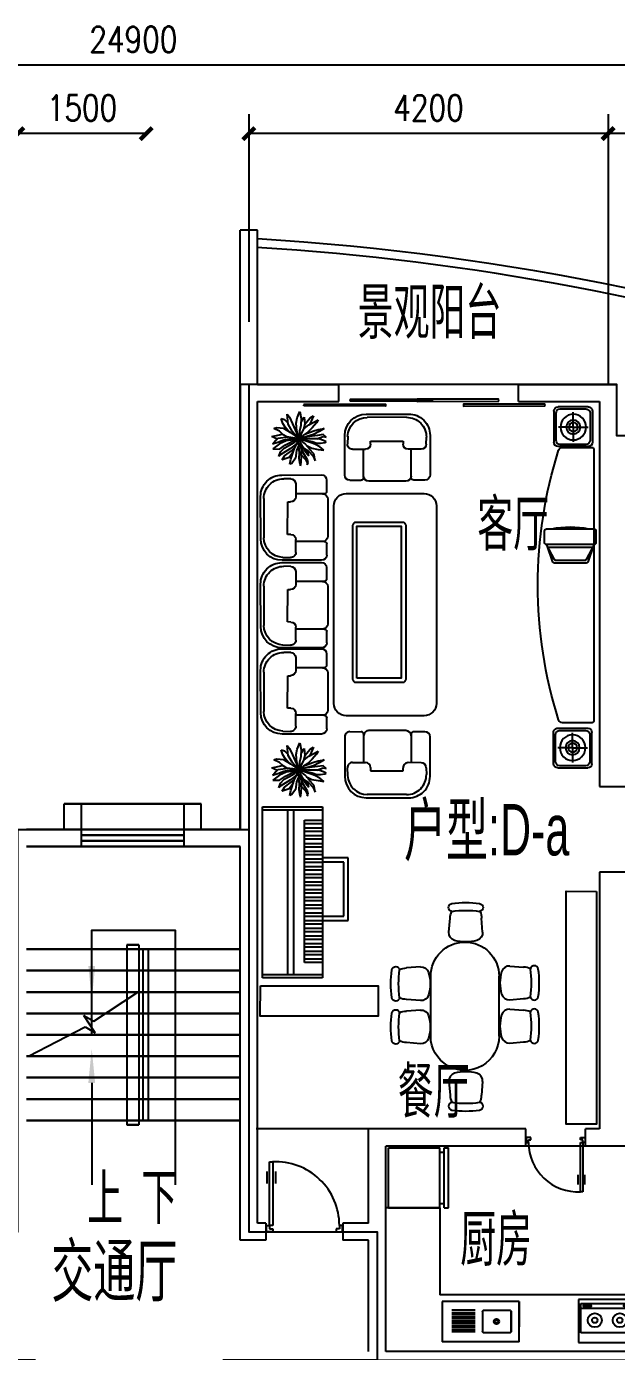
# Model space of a CAD drawing. Header units: millimetres. Extents: x 630 to 33459, y 325 to 36927.
# Drawn here: x 15945 to 22842, y 20895 to 36377 of the extents above; entities that cross this region are included whole.
import ezdxf
from ezdxf.enums import TextEntityAlignment as Align

# ---------------------------------------------------------------- set-up
doc = ezdxf.new("R2010")
doc.units = ezdxf.units.MM
doc.linetypes.add('HIDDEN', pattern=[7.5, 5, -2.5])
for name, color, linetype in [('3', 7, 'Continuous'), ('AXIS', 3, 'Continuous'), ('JJ', 8, 'Continuous'), ('PUB_WINDW', 7, 'Continuous'), ('T', 7, 'Continuous'), ('WALL', 255, 'Continuous'), ('WINDOW', 2, 'Continuous')]:
    doc.layers.add(name, color=color, linetype=linetype)
doc.styles.add('ATT', font='TXT')
doc.styles.add('DIM_FONT', font='SIMPLEX', dxfattribs={"width": 0.8})
doc.styles.add('HZ', font='txt', dxfattribs={"width": 0.7, "height": 5, "bigfont": 'hztxt'})
doc.styles.add('SIMPLEX', font='SIMPLEX.SHX')
doc.styles.get("Standard").update_dxf_attribs({"font": 'arial.ttf'})
doc.styles.add('STYLE1', font='swissko.ttf', dxfattribs={"width": 0.8})
doc.dimstyles.new('AXIS', dxfattribs={"dimtxt": 300, "dimasz": 1, "dimexe": 250, "dimexo": 300, "dimgap": 0.09, "dimtad": 1, "dimdec": 0, "dimzin": 0, "dimdsep": 46, "dimtxsty": 'DIM_FONT', "dimblk": '_DIMX', "dimcen": 0.09, "dimse1": 1, "dimse2": 1, "dimclrt": 7, "dimadec": 0, "dimazin": 0, "dimtfac": 1, "dimtdec": 0, "dimtix": 1, "dimtmove": 2, "dimatfit": 3, "dimldrblk": '_DIMX', "dimfxl": 1, "dimtolj": 1, "dimtzin": 0, "dimarcsym": 0})

# ---------------------------------------------------------------- blocks, each defined once
blk = doc.blocks.new('_DIMX')
at = {"const_width": 50}
blk.add_lwpolyline([(-70, -70), (70, 70)], dxfattribs=at)
blk = doc.blocks.new('*D40')
at = {"color": 0, "linetype": 'ByBlock', "transparency": 16777216}
blk.add_line((630734, 435189), (605836, 435189), dxfattribs=at)
at = {"layer": 'DEFPOINTS', "color": 0, "linetype": 'ByBlock', "transparency": 16777216}
for p in [(605835, 435189), (605835, 432189), (630735, 432189)]:
    blk.add_point(p, dxfattribs=at)
at = {"color": 0, "linetype": 'ByBlock', "transparency": 16777216, "rotation": 180}
blk.add_blockref('_DIMX', (605835, 435189), dxfattribs=at)
at = {"color": 0, "linetype": 'ByBlock', "transparency": 16777216}
blk.add_blockref('_DIMX', (630735, 435189), dxfattribs=at)
at = {"color": 7, "linetype": 'ByBlock', "transparency": 16777216, "insert": (618285, 435489), "char_height": 300, "attachment_point": 5, "style": 'DIM_FONT'}
blk.add_mtext('\\A1;24900', dxfattribs=at)
blk = doc.blocks.new('_ARROW')
blk.add_solid([(0, 0), (-1, 0.1), (-1, -0.1)])
blk = doc.blocks.new('_WBLK')
for p, q in [((-0.5, 0.5), (0.5, 0.5)), ((0.5, 0.167), (-0.5, 0.167)), ((0.5, -0.167), (-0.5, -0.167)), ((-0.5, -0.5), (0.5, -0.5))]:
    blk.add_line(p, q)
at = {"style": 'SIMPLEX', "flags": 9}
blk.add_attdef('A', text='', height=1, dxfattribs=at).set_placement((0, 1.5), align=Align.MIDDLE)
blk = doc.blocks.new('*D63')
at = {"color": 0, "linetype": 'ByBlock', "transparency": 16777216}
blk.add_line((618134, 434389), (616636, 434389), dxfattribs=at)
at = {"layer": 'DEFPOINTS', "color": 0, "linetype": 'ByBlock', "transparency": 16777216}
for p in [(616635, 434389), (616635, 432189), (618135, 432189)]:
    blk.add_point(p, dxfattribs=at)
at = {"color": 0, "linetype": 'ByBlock', "transparency": 16777216, "rotation": 180}
blk.add_blockref('_DIMX', (616635, 434389), dxfattribs=at)
at = {"color": 0, "linetype": 'ByBlock', "transparency": 16777216}
blk.add_blockref('_DIMX', (618135, 434389), dxfattribs=at)
at = {"color": 7, "linetype": 'ByBlock', "transparency": 16777216, "insert": (617385, 434689), "char_height": 300, "attachment_point": 5, "style": 'DIM_FONT'}
blk.add_mtext('\\A1;1500', dxfattribs=at)
blk = doc.blocks.new('SSS')
at = {"layer": 'JJ', "linetype": 'Continuous'}
for p, q in [((-314, 466), (-314, 334)), ((208, 526), (-254, 526)), ((106, 482), (186, 483)), ((47, 422), (47, 271)), ((-327, 244), (-327, -191)), ((-284, 304), (48, 304)), ((141, 211), (107, 211)), ((143, -168), (141, 211)), ((420, 253), (420, -207)), ((458, -221), (458, 276)), ((-314, -411), (-314, -281)), ((-284, -251), (46, -251)), ((47, -380), (47, -229)), ((106, -169), (143, -168)), ((199, -436), (110, -440)), ((-254, -471), (208, -471))]:
    blk.add_line(p, q, dxfattribs=at)
for centre, radius, start, end in [((-254, 466), 60, 90, 180), ((107, 422), 60, 90.9883, 180), ((190, 253), 230, 360, 90.9883), ((208, 276), 250, 360, 90), ((-284, 334), 30, 180, 270), ((-267, 244), 60, 90, 180), ((107, 271), 60, 180, 270), ((-267, -191), 60, 180, 270), ((-284, -281), 30, 90, 180), ((107, -229), 60, 91.246, 180), ((190, -207), 230, 272.1622, 360), ((208, -221), 250, 270, 360), ((-254, -411), 60, 180, 270), ((107, -380), 60, 180.5023, 272.1622)]:
    blk.add_arc(centre, radius, start, end, dxfattribs=at)
blk = doc.blocks.new('ZT1')
at = {"linetype": 'Continuous'}
for p, q in [((700, 500), (0, 500)), ((0, 500), (0, 0)), ((700, 0), (700, 500)), ((0, 0), (700, 0))]:
    blk.add_line(p, q, dxfattribs=at)
for p, q in [((51, 387), (673, 387)), ((51, 44), (51, 387)), ((673, 387), (673, 44)), ((673, 100), (51, 100)), ((673, 44), (51, 44)), ((76, 77), (76, 66)), ((93, 52), (93, 68)), ((93, 68), (157, 68)), ((157, 52), (93, 52)), ((157, 68), (157, 52)), ((168, 78), (168, 66)), ((549, 77), (549, 66)), ((566, 68), (630, 68)), ((566, 52), (566, 68)), ((630, 52), (566, 52)), ((630, 68), (630, 52)), ((641, 78), (641, 66))]:
    blk.add_line(p, q)
for points in [[(76, 77, -0.259034), (78, 80, -0.076276), (90, 85, -0.036515), (103, 88, -0.026615), (122, 89, -0.026615), (141, 88, -0.036515), (154, 85, -0.076276), (166, 80, -0.259034), (168, 77, -0.078462), (168, 76, -0.056762)], [(76, 66, -0.259034), (78, 70, -0.076276), (90, 75, -0.036515), (103, 77, -0.026615), (122, 78, -0.026615), (141, 77, -0.036515), (154, 75, -0.076276), (166, 70, -0.259034), (168, 66, -0.259034), (166, 63, -0.056762), (157, 59, -0.036515)], [(93, 57, -0.008736), (90, 58, -0.076276), (78, 63, -0.259034), (76, 66, -0.259034)], [(549, 77, -0.259034), (551, 80, -0.076276), (563, 85, -0.036515), (576, 88, -0.026615), (595, 89, -0.026615), (614, 88, -0.036515), (627, 85, -0.076276), (639, 80, -0.259034), (641, 77, -0.078462), (641, 76, -0.056762)], [(549, 66, -0.259034), (551, 70, -0.076276), (563, 75, -0.036515), (576, 77, -0.026615), (595, 78, -0.026615), (614, 77, -0.036515), (627, 75, -0.076276), (639, 70, -0.259034), (641, 66, -0.259034), (639, 63, -0.056762), (630, 59, -0.036515)], [(566, 57, -0.008736), (563, 58, -0.076276), (551, 63, -0.259034), (549, 66, -0.259034)]]:
    blk.add_lwpolyline(points, format="xyb")
for centre, radius in [((216, 241), 82.5), ((508, 241), 82.5), ((216, 241), 31.6), ((508, 241), 31.6)]:
    blk.add_circle(centre, radius, dxfattribs=at)
at = {"width": 0.8, "flags": 9}
for tag in ['XSIZE', 'YSIZE']:
    blk.add_attdef(tag, (348, 500), '', height=0.5, dxfattribs=at)
blk = doc.blocks.new('ZT')
at = {"layer": 'JJ', "linetype": 'Continuous', "rotation": 89.99999999882102}
blk.add_blockref('ZT1', (211, -330), dxfattribs=at)
blk = doc.blocks.new('12PSTG01')
at = {"color": 0, "linetype": 'ByBlock'}
for p, q in [((-4.996459, 8.562867), (-11.998837, 7.942727)), ((-4.996459, -8.562867), (-11.998837, -8.055343))]:
    blk.add_line(p, q, dxfattribs=at)
for centre, radius, start, end in [((28, 0), 48, 171.544527, 188.455473), ((-17.5, 6.763875), 2, 8.455473, 171.544527), ((31.956522, 0), 48, 171.544527, 188.455473), ((-11.998837, -0.056308), 7.999035, 90, 116.212212), ((-4.647836, 4.578088), 4, 16.10866, 95), ((-20.5, 0), 20.5, 343.89134, 16.10866), ((-4.647836, -4.578088), 4, 265, 343.89134), ((-17.5, -6.763875), 2, 188.455473, 351.544527), ((-11.998837, -0.056308), 7.999035, 243.61801, 270)]:
    blk.add_arc(centre, radius, start, end, dxfattribs=at)
at = {"color": 0, "linetype": 'ByBlock', "style": 'ATT'}
for tag, p, flags in [('ITEM', (-19.5, -17.5), 3), ('ROOM_NUMBER', (-19.5, -25.5), 1)]:
    blk.add_attdef(tag, p, '', height=6, dxfattribs=dict(at, flags=flags))
blk = doc.blocks.new('-CHAI2')
at = {"xscale": 23, "yscale": 23, "zscale": 23}
blk.add_blockref('12PSTG01', (458, 200), dxfattribs=at)
blk = doc.blocks.new('A$C16CA1FA6')
for p, q in [((1561, 1270), (861, 1270)), ((1561, 470), (861, 470))]:
    blk.add_line(p, q)
for centre, start, end in [((861, 870), 90, 270), ((1561, 870), 270, 90)]:
    blk.add_arc(centre, 400, start, end)
at = {"rotation": 270}
for p in [(749, 1734), (1253, 1734)]:
    blk.add_blockref('-CHAI2', p, dxfattribs=at)
blk.add_blockref('-CHAI2', (2, 660))
at = {"xscale": -1}
blk.add_blockref('-CHAI2', (2434, 660), dxfattribs=at)
at = {"xscale": -1, "rotation": 270}
for p in [(739, 2), (1244, 2)]:
    blk.add_blockref('-CHAI2', p, dxfattribs=at)
blk = doc.blocks.new('SC')
at = {"layer": 'JJ', "linetype": 'Continuous'}
for p, q in [((120, 428), (-351, 428)), ((-351, 428), (-351, -472)), ((120, 428), (120, -472)), ((-351, -472), (120, -472))]:
    blk.add_line(p, q, dxfattribs=at)
at = {"layer": 'JJ', "linetype": 'HIDDEN'}
blk.add_line((-351, 428), (-51, 428), dxfattribs=at)
at = {"layer": 'JJ'}
for p, q in [((-243, 325), (-243, 12)), ((0, 336), (-231, 336)), ((12, 12), (12, 325)), ((-231, 0), (0, 0)), ((-247, -86), (-247, -358)), ((-219, -86), (-219, -358)), ((-197, -86), (-197, -358)), ((-169, -86), (-169, -358)), ((-147, -86), (-147, -358)), ((-119, -86), (-119, -358)), ((-97, -86), (-97, -358)), ((-69, -86), (-69, -358)), ((-47, -86), (-47, -358)), ((-19, -86), (-19, -358)), ((3, -86), (3, -358))]:
    blk.add_line(p, q, dxfattribs=at)
for points, const_width in [([(-256, 330), (-237, 348)], 1.91), ([(-256, 330), (-256, 6)], 1.8), ([(6, 348), (-237, 348)], 2), ([(6, 348), (24, 330)], 1.91), ([(24, 6), (24, 330)], 1.8), ([(-237, -12), (-256, 6)], 1.91), ([(24, 6), (6, -12)], 1.91), ([(-237, -12), (6, -12)], 2)]:
    blk.add_lwpolyline(points, dxfattribs=dict(at, const_width=const_width))
for points in [[(-243, 325), (-243, 329), (-241, 332), (-237, 335), (-233, 336), (-231, 336)], [(0, 336), (4, 336), (8, 334), (11, 330), (12, 327), (12, 325)], [(-116, 194), (-105, 192), (-96, 187), (-89, 179), (-86, 170), (-86, 159), (-89, 150), (-96, 142), (-105, 137), (-116, 135), (-126, 137), (-135, 142), (-142, 150), (-146, 159), (-146, 170), (-142, 179), (-135, 187), (-126, 192), (-116, 194)], [(-116, 184), (-109, 183), (-103, 179), (-99, 174), (-96, 168), (-96, 161), (-99, 155), (-103, 150), (-109, 146), (-116, 145), (-122, 146), (-128, 150), (-133, 155), (-135, 161), (-135, 168), (-133, 174), (-128, 179), (-122, 183), (-116, 184)], [(-231, 0), (-235, 1), (-239, 3), (-242, 6), (-243, 10), (-243, 12)], [(12, 12), (11, 8), (9, 4), (6, 2), (2, 0), (0, 0)]]:
    blk.add_lwpolyline(points, dxfattribs=at)
blk = doc.blocks.new('A$C373F3183')
at = {"layer": 'JJ', "linetype": 'Continuous'}
for p, q in [((0, 650), (0, 700)), ((700, 700), (0, 700)), ((700, 650), (0, 650)), ((50, 600), (50, 650)), ((650, 600), (650, 650)), ((700, 650), (700, 700)), ((0, 0), (0, 600)), ((700, 600), (0, 600)), ((700, 0), (700, 600)), ((700, 0), (0, 0))]:
    blk.add_line(p, q, dxfattribs=at)
blk = doc.blocks.new('A$C42AB56E5')
for p, q in [((0, 1001), (2000, 1001)), ((0, 301), (0, 1001)), ((0, 301), (0, 1001)), ((0, 1001), (40, 1001)), ((40, 1001), (40, 301)), ((1960, 301), (1960, 1001)), ((1960, 1001), (2000, 1001)), ((2000, 1001), (2000, 301)), ((2000, 1001), (2000, 301)), ((40, 703), (1960, 703)), ((40, 633), (1960, 633)), ((179, 509), (1842, 509)), ((179, 509), (222, 509)), ((179, 301), (179, 509)), ((222, 509), (222, 301)), ((269, 509), (312, 509)), ((269, 301), (269, 509)), ((312, 509), (312, 301)), ((359, 509), (402, 509)), ((359, 301), (359, 509)), ((402, 509), (402, 301)), ((449, 509), (492, 509)), ((449, 301), (449, 509)), ((492, 509), (492, 301)), ((539, 509), (582, 509)), ((539, 301), (539, 509)), ((582, 509), (582, 301)), ((629, 509), (672, 509)), ((629, 301), (629, 509)), ((672, 509), (672, 301)), ((719, 509), (762, 509)), ((719, 301), (719, 509)), ((762, 509), (762, 301)), ((809, 509), (852, 509)), ((809, 301), (809, 509)), ((852, 509), (852, 301)), ((899, 509), (942, 509)), ((899, 301), (899, 509)), ((942, 509), (942, 301)), ((989, 509), (1032, 509)), ((989, 301), (989, 509)), ((1032, 509), (1032, 301)), ((1079, 509), (1122, 509)), ((1079, 301), (1079, 509)), ((1122, 509), (1122, 301)), ((1169, 509), (1212, 509)), ((1169, 301), (1169, 509)), ((1212, 509), (1212, 301)), ((1259, 509), (1302, 509)), ((1259, 301), (1259, 509)), ((1302, 509), (1302, 301)), ((1349, 509), (1392, 509)), ((1349, 301), (1349, 509)), ((1392, 509), (1392, 301)), ((1439, 509), (1482, 509)), ((1439, 301), (1439, 509)), ((1482, 509), (1482, 301)), ((1529, 509), (1572, 509)), ((1529, 301), (1529, 509)), ((1572, 509), (1572, 301)), ((1619, 509), (1662, 509)), ((1619, 509), (1662, 509)), ((1619, 301), (1619, 509)), ((1619, 301), (1619, 509)), ((1662, 509), (1662, 301)), ((1662, 509), (1662, 301)), ((1709, 301), (1709, 509)), ((1709, 509), (1752, 509)), ((1752, 509), (1752, 301)), ((1799, 509), (1842, 509)), ((1799, 301), (1799, 509)), ((1842, 509), (1842, 301)), ((2000, 301), (0, 301)), ((40, 301), (0, 301)), ((222, 301), (179, 301)), ((312, 301), (269, 301)), ((402, 301), (359, 301)), ((492, 301), (449, 301)), ((582, 301), (539, 301)), ((672, 301), (629, 301)), ((670, 301), (670, 0)), ((762, 301), (719, 301)), ((720, 301), (720, 50)), ((852, 301), (809, 301)), ((942, 301), (899, 301)), ((1032, 301), (989, 301)), ((1122, 301), (1079, 301)), ((1212, 301), (1169, 301)), ((1302, 301), (1259, 301)), ((1392, 301), (1349, 301)), ((1351, 50), (1351, 301)), ((1401, 0), (1401, 301)), ((1482, 301), (1439, 301)), ((1572, 301), (1529, 301)), ((1662, 301), (1619, 301)), ((1662, 301), (1619, 301)), ((1752, 301), (1709, 301)), ((1842, 301), (1799, 301)), ((2000, 301), (1960, 301)), ((720, 50), (1351, 50)), ((670, 0), (1401, 0))]:
    blk.add_line(p, q)
blk = doc.blocks.new('M_F3')
for p, q in [((26, 511), (42, 438)), ((-379, 338), (-344, 250)), ((-336, 298), (-379, 338)), ((-344, 250), (-280, 177)), ((-260, 250), (-336, 298)), ((-184, 352), (-317, 396)), ((-317, 396), (-270, 321)), ((-270, 321), (-143, 227)), ((-157, 187), (-260, 250)), ((-105, 242), (-184, 352)), ((-137, 463), (-172, 477)), ((-172, 477), (-155, 384)), ((-155, 384), (-89, 196)), ((-65, 367), (-137, 463)), ((-50, 223), (-65, 367)), ((-17, 89), (3, 267)), ((-1, 371), (16, 486)), ((3, 267), (-1, 371)), ((86, 275), (35, 153)), ((42, 438), (49, 319)), ((49, 319), (46, 206)), ((49, 309), (118, 392)), ((160, 396), (86, 275)), ((87, 205), (184, 321)), ((118, 392), (151, 452)), ((151, 452), (149, 488)), ((149, 488), (172, 452)), ((172, 452), (160, 396)), ((184, 321), (160, 227)), ((176, 235), (262, 331)), ((277, 286), (197, 198)), ((262, 331), (301, 415)), ((301, 415), (277, 286)), ((-405, 13), (-504, -36)), ((-468, 83), (-494, 98)), ((-494, 98), (-398, 71)), ((-490, 194), (-367, 196)), ((-363, 102), (-490, 194)), ((-435, 39), (-468, 83)), ((-393, 2), (-435, 39)), ((-398, 71), (-285, 27)), ((-202, -25), (-393, 2)), ((-367, 196), (-250, 117)), ((-237, 44), (-363, 102)), ((-285, 27), (-153, -2)), ((-280, 177), (-178, 123)), ((-250, 117), (-45, 15)), ((-67, 21), (-237, 44)), ((-178, 123), (-91, 75)), ((-45, 102), (-157, 187)), ((-157, -111), (1, 3)), ((-143, 227), (-77, 167)), ((1, 3), (-126, -140)), ((-120, -276), (1, 3)), ((1, 3), (-116, -15)), ((-91, 75), (1, 3)), ((-89, 196), (1, 3)), ((1, 3), (-67, 21)), ((-11, 137), (-50, 223)), ((1, 3), (-42, -144)), ((1, 3), (-17, 89)), ((1, 3), (14, 71)), ((170, 60), (1, 3)), ((57, 58), (1, 3)), ((1, 3), (248, 58)), ((155, 8), (1, 3)), ((1, 3), (88, -178)), ((83, -65), (1, 3)), ((270, -77), (1, 3)), ((7, -140), (1, 3)), ((14, 71), (80, 173)), ((46, 206), (24, 94)), ((106, 92), (57, 58)), ((87, 205), (58, 144)), ((80, 173), (176, 235)), ((166, 158), (106, 92)), ((141, 130), (236, 181)), ((275, 6), (155, 8)), ((197, 198), (166, 158)), ((229, 81), (170, 60)), ((295, 104), (229, 81)), ((236, 181), (355, 202)), ((248, 58), (334, 89)), ((371, 4), (275, 6)), ((390, 158), (295, 104)), ((330, 5), (453, -38)), ((334, 89), (402, 85)), ((355, 202), (460, 215)), ((454, 39), (371, 4)), ((460, 215), (390, 158)), ((402, 85), (482, 73)), ((507, 60), (454, 39)), ((482, 73), (507, 60)), ((-504, -36), (-311, -82)), ((-363, -136), (-468, -188)), ((-468, -188), (-414, -205)), ((-414, -205), (-287, -190)), ((-293, -71), (-363, -136)), ((-260, -209), (-303, -280)), ((-227, -32), (-293, -71)), ((-287, -190), (-157, -111)), ((-195, -134), (-260, -209)), ((-116, -15), (-227, -32)), ((-126, -140), (-200, -269)), ((-153, -2), (-82, -10)), ((-42, -144), (-56, -288)), ((36, -242), (7, -140)), ((40, -370), (36, -242)), ((164, -117), (83, -65)), ((108, -265), (85, -173)), ((88, -178), (180, -255)), ((342, -59), (103, -28)), ((109, -82), (260, -134)), ((246, -199), (164, -117)), ((324, -294), (246, -199)), ((260, -134), (357, -167)), ((377, -132), (270, -77)), ((447, -73), (342, -59)), ((357, -167), (468, -188)), ((468, -188), (377, -132)), ((507, -23), (447, -73)), ((453, -38), (507, -23)), ((-303, -280), (-334, -374)), ((-334, -374), (-270, -355)), ((-270, -355), (-204, -288)), ((-200, -269), (-219, -455)), ((-219, -455), (-176, -399)), ((-176, -399), (-120, -276)), ((-56, -288), (-32, -384)), ((-32, -384), (14, -505)), ((14, -505), (40, -370)), ((40, -311), (98, -395)), ((98, -395), (106, -265)), ((106, -265), (207, -386)), ((180, -255), (262, -299)), ((246, -367), (203, -267)), ((207, -386), (271, -420)), ((271, -420), (246, -367)), ((262, -299), (359, -349)), ((359, -349), (324, -294))]:
    blk.add_line(p, q)
at = {"width": 0.8, "flags": 9}
for tag, p in [('XSIZE', (-2, 0)), ('YSIZE', (0, 0))]:
    blk.add_attdef(tag, p, '', height=0.2, dxfattribs=at)
blk = doc.blocks.new('CHUANGTG')
for p, q in [((-227, -187), (-227, 178)), ((173, 227), (-177, 227)), ((148, 202), (-152, 202)), ((0, 0), (0, 174)), ((223, -187), (223, 178)), ((-202, 153), (-202, -162)), ((0, 0), (-174, 0)), ((0, 0), (0, -174)), ((0, 0), (174, 0)), ((198, -162), (198, 153)), ((173, -237), (-177, -237)), ((-152, -212), (148, -212))]:
    blk.add_line(p, q)
for radius in [150, 82.4, 52.4]:
    blk.add_circle((0, 0), radius)
for centre, start, end in [((-177, 178), 90, 180), ((-152, 153), 90, 180), ((148, 153), 0, 90), ((173, 178), 0, 90), ((-177, -187), 180, 270), ((-152, -162), 180, 270), ((148, -162), 270, 0), ((173, -187), 270, 0)]:
    blk.add_arc(centre, 49.9, start, end)
blk = doc.blocks.new('*D64')
at = {"color": 0, "linetype": 'ByBlock', "transparency": 16777216}
blk.add_line((627434, 434389), (624136, 434389), dxfattribs=at)
at = {"layer": 'DEFPOINTS', "color": 0, "linetype": 'ByBlock', "transparency": 16777216}
for p in [(624135, 434389), (624135, 432189), (627435, 432189)]:
    blk.add_point(p, dxfattribs=at)
at = {"color": 0, "linetype": 'ByBlock', "transparency": 16777216, "rotation": 180}
blk.add_blockref('_DIMX', (624135, 434389), dxfattribs=at)
at = {"color": 0, "linetype": 'ByBlock', "transparency": 16777216}
blk.add_blockref('_DIMX', (627435, 434389), dxfattribs=at)
at = {"color": 7, "linetype": 'ByBlock', "transparency": 16777216, "insert": (625785, 434689), "char_height": 300, "attachment_point": 5, "style": 'DIM_FONT'}
blk.add_mtext('\\A1;3300', dxfattribs=at)
blk = doc.blocks.new('*D65')
at = {"color": 0, "linetype": 'ByBlock', "transparency": 16777216}
blk.add_line((623834, 434389), (619636, 434389), dxfattribs=at)
at = {"layer": 'DEFPOINTS', "color": 0, "linetype": 'ByBlock', "transparency": 16777216}
for p in [(619635, 434389), (619635, 432189), (623835, 432189)]:
    blk.add_point(p, dxfattribs=at)
at = {"color": 0, "linetype": 'ByBlock', "transparency": 16777216, "rotation": 180}
blk.add_blockref('_DIMX', (619635, 434389), dxfattribs=at)
at = {"color": 0, "linetype": 'ByBlock', "transparency": 16777216}
blk.add_blockref('_DIMX', (623835, 434389), dxfattribs=at)
at = {"color": 7, "linetype": 'ByBlock', "transparency": 16777216, "insert": (621735, 434689), "char_height": 300, "attachment_point": 5, "style": 'DIM_FONT'}
blk.add_mtext('\\A1;4200', dxfattribs=at)
blk = doc.blocks.new('M_A14NPV')
for points in [[(0.18, 0.178), (0.177, 0.16), (-0.617, 0.16), (-0.617, 0.181)], [(0.632, 0.226), (0.629, 0.208), (-0.164, 0.208), (-0.164, 0.229)]]:
    blk.add_lwpolyline(points, close=True)
blk = doc.blocks.new('TV')
blk.add_line((-251, 109), (277, 109))
for points in [[(-267, 75), (-171, 251, -0.320259), (-152, 264), (177, 264, -0.320259), (196, 251), (293, 75)], [(-263, 75), (-193, 280, -0.325839), (-173, 294), (199, 294, -0.325839), (218, 280), (289, 75)]]:
    blk.add_lwpolyline(points, format="xyb")
blk.add_lwpolyline([(313, 55), (313, -86, -0.414214), (293, -106), (-267, -106, -0.414214), (-287, -86), (-287, 55, -0.414214), (-267, 75), (293, 75, -0.414214)], format="xyb", close=True)
blk.add_arc((15, 1019), 1145, 259.0435, 280.9565)
blk = doc.blocks.new('M_A23MCU')
for p, q in [((-0.454, 0.081), (-0.454, 0.905)), ((-0.454, 0.905), (-0.413, 0.905)), ((-0.413, 0.905), (-0.413, 0.081)), ((-0.489, 0.782), (-0.489, 0.624)), ((-0.378, 0.782), (-0.378, 0.624)), ((-0.495, -0.002), (-0.495, 0.081)), ((-0.495, 0.081), (-0.454, 0.081)), ((-0.413, 0.081), (-0.454, 0.081)), ((-0.454, 0.081), (-0.454, 0.039)), ((-0.454, 0.039), (-0.413, 0.039)), ((-0.413, 0.039), (-0.413, -0.002)), ((0.412, 0.039), (0.412, -0.002)), ((0.453, 0.039), (0.412, 0.039)), ((0.453, 0.081), (0.453, 0.039)), ((0.494, 0.081), (0.453, 0.081)), ((0.494, -0.002), (0.494, 0.081)), ((-0.413, -0.002), (-0.495, -0.002)), ((-0.495, -0.002), (-0.495, -0.002)), ((0.412, -0.002), (0.494, -0.002)), ((0.494, -0.002), (0.494, -0.002))]:
    blk.add_line(p, q)
blk.add_arc((-0.372, 0.082), 0.825, 359.9283, 92.866)
blk = doc.blocks.new('1T4F83聚福元')
blk.add_line((2245.1, 21359.3), (2045.1, 21359.3))
at = {"layer": '3'}
for p, q in [((6345.1, 20659.3), (6345.1, 19559.3)), ((5295.1, 19559.3), (3195.1, 19559.3)), ((717.2, 13009.3), (717.2, 10909.3)), ((717.2, 13009.3), (717.2, 10909.3)), ((717.2, 13009.3), (717.2, 10909.3)), ((717.2, 13009.3), (717.2, 10909.3)), ((857.2, 13009.3), (717.2, 13009.3)), ((717.2, 13009.3), (857.2, 13009.3)), ((857.2, 13009.3), (717.2, 13009.3)), ((717.2, 13009.3), (857.2, 13009.3)), ((857.2, 13009.3), (857.2, 10909.3)), ((857.2, 13009.3), (857.2, 10909.3)), ((857.2, 13009.3), (857.2, 10909.3)), ((857.2, 13009.3), (857.2, 10909.3)), ((-454.9, 12959.3), (857.2, 12959.3)), ((857.2, 12959.3), (-454.9, 12959.3)), ((-454.9, 12959.3), (857.2, 12959.3)), ((857.2, 12959.3), (-454.9, 12959.3)), ((717.2, 12959.3), (2045.1, 12959.3)), ((2045.1, 12959.3), (717.2, 12959.3)), ((717.2, 12959.3), (2045.1, 12959.3)), ((2045.1, 12959.3), (717.2, 12959.3)), ((907.2, 12959.3), (907.2, 10959.3)), ((907.2, 12959.3), (907.2, 10959.3)), ((907.2, 12959.3), (907.2, 10959.3)), ((907.2, 12959.3), (907.2, 10959.3)), ((907.2, 12959.3), (967.2, 12959.3)), ((967.2, 12959.3), (907.2, 12959.3)), ((907.2, 12959.3), (967.2, 12959.3)), ((967.2, 12959.3), (907.2, 12959.3)), ((967.2, 12959.3), (967.2, 10959.3)), ((967.2, 12959.3), (967.2, 10959.3)), ((967.2, 12959.3), (967.2, 10959.3)), ((967.2, 12959.3), (967.2, 10959.3)), ((-454.9, 12709.3), (857.2, 12709.3)), ((857.2, 12709.3), (-454.9, 12709.3)), ((-454.9, 12709.3), (857.2, 12709.3)), ((857.2, 12709.3), (-454.9, 12709.3)), ((717.2, 12709.3), (2045.1, 12709.3)), ((2045.1, 12709.3), (717.2, 12709.3)), ((717.2, 12709.3), (2045.1, 12709.3)), ((2045.1, 12709.3), (717.2, 12709.3)), ((-454.9, 12459.3), (857.2, 12459.3)), ((857.2, 12459.3), (-454.9, 12459.3)), ((-454.9, 12459.3), (857.2, 12459.3)), ((857.2, 12459.3), (-454.9, 12459.3)), ((331, 12117.4), (848.9, 12459.3)), ((331, 12117.4), (848.9, 12459.3)), ((717.2, 12459.3), (2045.1, 12459.3)), ((2045.1, 12459.3), (717.2, 12459.3)), ((717.2, 12459.3), (2045.1, 12459.3)), ((2045.1, 12459.3), (717.2, 12459.3)), ((-454.9, 12209.3), (857.2, 12209.3)), ((857.2, 12209.3), (-454.9, 12209.3)), ((-454.9, 12209.3), (857.2, 12209.3)), ((857.2, 12209.3), (-454.9, 12209.3)), ((347, 11984.2), (214.8, 12184.4)), ((214.8, 12184.4), (331, 12117.4)), ((347, 11984.2), (214.8, 12184.4)), ((214.8, 12184.4), (331, 12117.4)), ((717.2, 12209.3), (2045.1, 12209.3)), ((2045.1, 12209.3), (717.2, 12209.3)), ((717.2, 12209.3), (2045.1, 12209.3)), ((2045.1, 12209.3), (717.2, 12209.3)), ((-454.9, 11959.3), (857.2, 11959.3)), ((857.2, 11959.3), (-454.9, 11959.3)), ((-454.9, 11959.3), (857.2, 11959.3)), ((857.2, 11959.3), (-454.9, 11959.3)), ((-429.1, 11709.3), (230.8, 12051.2)), ((-429.1, 11709.3), (230.8, 12051.2)), ((230.8, 12051.2), (347, 11984.2)), ((230.8, 12051.2), (347, 11984.2)), ((717.2, 11959.3), (2045.1, 11959.3)), ((2045.1, 11959.3), (717.2, 11959.3)), ((717.2, 11959.3), (2045.1, 11959.3)), ((2045.1, 11959.3), (717.2, 11959.3)), ((-454.9, 11709.3), (857.2, 11709.3)), ((857.2, 11709.3), (-454.9, 11709.3)), ((-454.9, 11709.3), (857.2, 11709.3)), ((857.2, 11709.3), (-454.9, 11709.3)), ((717.2, 11709.3), (2045.1, 11709.3)), ((2045.1, 11709.3), (717.2, 11709.3)), ((717.2, 11709.3), (2045.1, 11709.3)), ((2045.1, 11709.3), (717.2, 11709.3)), ((-454.9, 11459.3), (857.2, 11459.3)), ((857.2, 11459.3), (-454.9, 11459.3)), ((-454.9, 11459.3), (857.2, 11459.3)), ((857.2, 11459.3), (-454.9, 11459.3)), ((717.2, 11459.3), (2045.1, 11459.3)), ((2045.1, 11459.3), (717.2, 11459.3)), ((717.2, 11459.3), (2045.1, 11459.3)), ((2045.1, 11459.3), (717.2, 11459.3)), ((-454.9, 11209.3), (857.2, 11209.3)), ((857.2, 11209.3), (-454.9, 11209.3)), ((-454.9, 11209.3), (857.2, 11209.3)), ((857.2, 11209.3), (-454.9, 11209.3)), ((717.2, 11209.3), (2045.1, 11209.3)), ((2045.1, 11209.3), (717.2, 11209.3)), ((717.2, 11209.3), (2045.1, 11209.3)), ((2045.1, 11209.3), (717.2, 11209.3)), ((-454.9, 10959.3), (857.2, 10959.3)), ((857.2, 10959.3), (-454.9, 10959.3)), ((-454.9, 10959.3), (857.2, 10959.3)), ((857.2, 10959.3), (-454.9, 10959.3)), ((717.2, 10959.3), (2045.1, 10959.3)), ((2045.1, 10959.3), (717.2, 10959.3)), ((717.2, 10959.3), (2045.1, 10959.3)), ((2045.1, 10959.3), (717.2, 10959.3)), ((857.2, 10909.3), (717.2, 10909.3)), ((717.2, 10909.3), (857.2, 10909.3)), ((857.2, 10909.3), (717.2, 10909.3)), ((717.2, 10909.3), (857.2, 10909.3)), ((967.2, 10959.3), (907.2, 10959.3)), ((907.2, 10959.3), (967.2, 10959.3)), ((967.2, 10959.3), (907.2, 10959.3)), ((907.2, 10959.3), (967.2, 10959.3)), ((4129.2, 10859.3), (2229.2, 10859.3)), ((6065.5, 10659.3), (5365.5, 10659.3)), ((6081.4, 10659.3), (5381.4, 10659.3))]:
    blk.add_line(p, q, dxfattribs=at)
for points in [[(308.4, 11965.5), (308.4, 13183.5), (1281.9, 13183.5), (1281.9, 10207.1)], [(308.4, 11965.5), (308.4, 13183.5), (1281.9, 13183.5), (1281.9, 10207.1)], [(308.4, 11397.7), (308.4, 10207.1)], [(308.4, 11397.7), (308.4, 10207.1)]]:
    blk.add_lwpolyline(points, dxfattribs=at)
for centre, radius, start, end in [((366.5, -9223.1), 30540.3, 70.13317, 86.47329), ((377.4, -8888.3), 30105.4, 72.27056, 86.45435)]:
    blk.add_arc(centre, radius, start, end, dxfattribs=at)
at = {"layer": 'AXIS'}
for p, q in [((2145.1, 22717.5), (2145.1, 20290.5)), ((6345.1, 22717.5), (6345.1, 20290.5))]:
    blk.add_line(p, q, dxfattribs=at)
at = {"layer": 'JJ', "linetype": 'Continuous'}
for p, q in [((4378.8, 9937.6), (3745.1, 9937.6)), ((4378.8, 9937.6), (4378.8, 8923.4)), ((6845.1, 8923.4), (4378.8, 8923.4))]:
    blk.add_line(p, q, dxfattribs=at)
for points in [[(6156.5, 18823.2, -0.4142136), (6176.5, 18803.2), (6176.5, 15625.9, -0.4142136), (6156.5, 15605.9), (5811.6, 15605.9, -0.3171388), (5764.5, 15639.1, -0.1529237), (5764.5, 18790, -0.3171388), (5811.6, 18823.2)], [(3281.5, 15687.9, -0.4142136), (3137.5, 15831.9), (3137.5, 18139.9, -0.4142136), (3281.5, 18283.9), (4193.5, 18283.9, -0.4142136), (4337.5, 18139.9), (4337.5, 15831.9, -0.4142136), (4193.5, 15687.9)], [(3399.7, 16074.8, -0.4142136), (3359.7, 16114.8), (3359.7, 17910.8, -0.4142136), (3399.7, 17950.8), (3939.7, 17950.8, -0.4142136), (3979.7, 17910.8), (3979.7, 16114.8, -0.4142136), (3939.7, 16074.8)]]:
    blk.add_lwpolyline(points, format="xyb", close=True, dxfattribs=at)
blk.add_lwpolyline([(3405.7, 16124.8), (3405.7, 17900.8), (3925.7, 17900.8), (3925.7, 16124.8)], close=True, dxfattribs=at)
at = {"layer": 'JJ'}
for points in [[(6209.9, 13633.8), (6209.9, 10915.7), (5854, 10915.7), (5854, 13637.5)], [(2281.4, 12533.7), (3655.6, 12533.7), (3655.6, 12177.8), (2277.7, 12177.8)]]:
    blk.add_lwpolyline(points, close=True, dxfattribs=at)
at = {"layer": 'WALL'}
for p, q in [((2045.1, 14359.3), (2045.1, 21359.3)), ((2245.1, 19559.3), (2245.1, 21359.3)), ((2245.1, 19559.3), (3195.1, 19559.3)), ((3195.1, 19359.3), (3195.1, 19559.3)), ((5295.1, 19359.3), (5295.1, 19559.3)), ((5295.1, 19559.3), (6445.1, 19559.3)), ((2245.1, 9759.3), (2245.1, 19359.3)), ((2245.1, 19359.3), (3195.1, 19359.3)), ((5295.1, 19359.3), (6245.1, 19359.3)), ((6245.1, 19359.3), (6245.1, 14859.3)), ((6245.1, 14859.3), (8645.1, 14859.3)), ((-12.8, 14359.3), (-12.8, 14659.3)), ((-12.8, 14359.3), (-12.8, 14659.3)), ((-12.8, 14359.3), (-12.8, 14659.3)), ((-12.8, 14359.3), (-12.8, 14659.3)), ((187.2, 14659.3), (-12.8, 14659.3)), ((-12.8, 14659.3), (187.2, 14659.3)), ((187.2, 14659.3), (-12.8, 14659.3)), ((-12.8, 14659.3), (187.2, 14659.3)), ((187.2, 14159.3), (187.2, 14659.3)), ((187.2, 14159.3), (187.2, 14659.3)), ((187.2, 14159.3), (187.2, 14659.3)), ((187.2, 14159.3), (187.2, 14659.3)), ((1587.2, 14659.3), (1387.2, 14659.3)), ((1387.2, 14659.3), (1587.2, 14659.3)), ((1587.2, 14659.3), (1387.2, 14659.3)), ((1387.2, 14659.3), (1587.2, 14659.3)), ((1387.2, 14159.3), (1387.2, 14659.3)), ((1387.2, 14159.3), (1387.2, 14659.3)), ((1387.2, 14159.3), (1387.2, 14659.3)), ((1387.2, 14159.3), (1387.2, 14659.3)), ((1587.2, 14359.3), (1587.2, 14659.3)), ((1587.2, 14359.3), (1587.2, 14659.3)), ((1587.2, 14359.3), (1587.2, 14659.3)), ((1587.2, 14359.3), (1587.2, 14659.3)), ((-12.8, 14359.3), (-454.9, 14359.3)), ((-454.9, 14359.3), (-12.8, 14359.3)), ((-12.8, 14359.3), (-454.9, 14359.3)), ((-454.9, 14359.3), (-12.8, 14359.3)), ((2045.1, 14359.3), (1587.2, 14359.3)), ((1587.2, 14359.3), (2045.1, 14359.3)), ((2045.1, 14359.3), (1587.2, 14359.3)), ((1587.2, 14359.3), (2045.1, 14359.3)), ((187.2, 14159.3), (-454.9, 14159.3)), ((-454.9, 14159.3), (187.2, 14159.3)), ((187.2, 14159.3), (-454.9, 14159.3)), ((-454.9, 14159.3), (187.2, 14159.3)), ((2045.1, 14159.3), (1387.2, 14159.3)), ((1387.2, 14159.3), (2045.1, 14159.3)), ((2045.1, 14159.3), (1387.2, 14159.3)), ((1387.2, 14159.3), (2045.1, 14159.3)), ((2045.1, 9559.3), (2045.1, 14159.3)), ((7245.1, 13859.3), (6245.1, 13859.3)), ((6245.1, 13859.3), (6245.1, 10859.3)), ((5381.4, 10859.3), (3545.1, 10859.3)), ((3545.1, 9759.3), (3545.1, 10859.3)), ((5365.5, 10859.3), (4129.2, 10859.3)), ((5381.4, 10659.3), (5381.4, 10859.3)), ((6245.1, 10859.3), (6081.4, 10859.3)), ((6081.4, 10659.3), (6081.4, 10859.3)), ((5381.4, 10659.3), (3745.1, 10659.3)), ((3745.1, 8259.3), (3745.1, 10659.3)), ((5365.5, 10659.3), (4329.2, 10659.3)), ((6813.2, 10659.3), (6065.5, 10659.3)), ((6829.2, 10659.3), (6081.4, 10659.3)), ((2345.1, 9759.3), (2245.1, 9759.3)), ((2345.1, 9759.3), (2345.1, 9559.3)), ((3545.1, 9759.3), (3245.1, 9759.3)), ((3245.1, 9759.3), (3245.1, 9559.3)), ((2345.1, 9559.3), (2045.1, 9559.3)), ((3545.1, 9559.3), (3245.1, 9559.3)), ((3545.1, 8259.3), (3545.1, 9559.3)), ((6845.1, 8259.3), (3745.1, 8259.3))]:
    blk.add_line(p, q, dxfattribs=at)
at = {"layer": 'WINDOW'}
for p, q in [((1387.2, 14659.3), (187.2, 14659.3)), ((187.2, 14659.3), (1387.2, 14659.3)), ((1387.2, 14659.3), (187.2, 14659.3)), ((187.2, 14659.3), (1387.2, 14659.3))]:
    blk.add_line(p, q, dxfattribs=at)
blk.add_lwpolyline([(8845.1, 8059.3), (8829.2, 10259.3), (11445.1, 10259.3), (11445.1, 10659.3), (13345.1, 10659.3), (13345.1, 19359.3), (10745.1, 19359.3), (10745.1, 18959.3), (6445.1, 18959.3), (6445.1, 19559.3), (2045.1, 19559.3), (2045.1, 14359.3), (-454.9, 14359.3)], dxfattribs=at)
for points in [[(6445.1, 19559.3), (2145.1, 19559.3), (2145.1, 9659.3), (3645.1, 9659.3), (3645.1, 8159.3), (7045.1, 8159.3), (8844.4, 8154.9), (8845.1, 8259.3), (7045.1, 8259.3), (7029.2, 10659.3), (13345.1, 10659.3), (13345.1, 18959.3), (13345.1, 18959.3), (6445.1, 18959.3)], [(-554.9, 14359.3), (2045.1, 14359.3), (2145.1, 14359.3), (2145.1, 9659.3), (3345.1, 9659.3), (3645.1, 9659.3), (3645.1, 8159.3), (1845.1, 8159.3), (1845.1, 8159.3), (1845.1, 5759.3), (-354.9, 5759.3), (-354.9, 8159.3), (-2354.9, 8159.3), (-2354.9, 9659.3), (-554.9, 9659.3)]]:
    blk.add_lwpolyline(points, close=True, dxfattribs=at)
at = {"layer": '3', "xscale": 400, "yscale": 400, "zscale": 400}
for p, rotation in [((308.4, 12365.5), 270), ((308.4, 12365.5), 270), ((308.4, 11797.7), 90), ((308.4, 11797.7), 90)]:
    blk.add_blockref('_ARROW', p, dxfattribs=dict(at, rotation=rotation))
at = {"layer": 'JJ', "linetype": 'Continuous', "xscale": -0.6271999999999999, "yscale": 0.6271999999999999, "zscale": 0.6271999999999999, "rotation": 180.0000000000725}
for p in [(2731.4, 18926.7), (2731.4, 15056)]:
    blk.add_blockref('M_F3', p, dxfattribs=at)
at = {"layer": 'JJ', "linetype": 'Continuous', "xscale": -1}
for name, p, rotation in [('SSS', (3737, 18754.1), 270.1081930561799), ('CHUANGTG', (5937.5, 19060.1), 180.0000000000725), ('SSS', (2740.6, 17974.8), 0.1081930561799105), ('SSS', (2740.6, 16951.3), 0.1081930561799105), ('SSS', (2740.6, 15944.7), 0.1081930561799105), ('CHUANGTG', (5929.1, 15314.1), 7.23421322845752e-11), ('A$C16CA1FA6', (5540.4, 13504.8), 89.99999999993852)]:
    blk.add_blockref(name, p, dxfattribs=dict(at, rotation=rotation))
at = {"layer": 'JJ', "linetype": 'Continuous'}
for name, p, rotation in [('TV', (5915.7, 17763.8), 180.0000000000725), ('SSS', (3737, 15187), 269.891806943965), ('A$C42AB56E5', (3305.2, 12624.7), 90), ('A$C373F3183', (3778.8, 10637.6), 270), ('SC', (4875.2, 8494), 269.9999999999386), ('ZT', (6367, 8654.5), 89.99999999993845)]:
    blk.add_blockref(name, p, dxfattribs=dict(at, rotation=rotation))
at = {"layer": 'WINDOW', "rotation": 180}
for name, p, xscale, yscale, zscale in [('M_A14NPV', (3546.2, 19578.3), 1200, 1200, 1200), ('M_A14NPV', (4851, 19578.3), -1200, 1200, 1200), ('M_A23MCU', (2795.1, 9659.3), -900, -900, 900)]:
    blk.add_blockref(name, p, dxfattribs=dict(at, xscale=xscale, yscale=yscale, zscale=zscale))
at = {"layer": 'WINDOW'}
for name, p, xscale, yscale, zscale in [('_WBLK', (787.2, 14259.3), 1200, 200.0000000000131, 1200), ('_WBLK', (787.2, 14259.3), -1200, 200.0000000000131, 1200), ('_WBLK', (787.2, 14259.3), 1200, 200.0000000000131, 1200), ('_WBLK', (787.2, 14259.3), -1200, 200.0000000000131, 1200), ('M_A23MCU', (5731.4, 10759.3), -700, -700, 700)]:
    blk.add_blockref(name, p, dxfattribs=dict(at, xscale=xscale, yscale=yscale, zscale=zscale))
at = {"layer": 'JJ', "oblique": -180, "text_generation_flag": 4, "width": 0.8, "flags": 9}
blk.add_attdef('XSIZE', (12307.9, 14297.8), '', height=0.441, rotation=90, dxfattribs=at)
at = {"layer": 'JJ', "style": 'DIM_FONT', "oblique": -180, "text_generation_flag": 4, "width": 0.8, "flags": 9}
for tag in ['XSIZE', 'YSIZE']:
    blk.add_attdef(tag, (12780.2, 14084.5), '', height=0.441, rotation=90, dxfattribs=at)
at = {"layer": 'T'}
for s, style, width, p in [('景观阳台', 'HZ', 0.7, (3416.9, 20090.1)), ('客厅', 'HZ', 0.7, (4814.9, 17616.4)), ('户型:D-a', 'STYLE1', 0.6, (3959.1, 14056, -1600)), ('餐厅', 'HZ', 0.7, (3885.3, 10988)), ('上', 'HZ', 0.7, (254, 9737.2)), ('下', 'HZ', 0.7, (888.4, 9748.2)), ('厨房', 'HZ', 0.7, (4615.4, 9259.3)), ('交通厅', 'STYLE1', 0.6, (-163.9, 8906.7, -1600))]:
    blk.add_text(s, height=600, dxfattribs=dict(at, style=style, width=width)).set_placement(p)
at = {"layer": 'AXIS'}
dim = blk.add_aligned_dim(p1=(13245.1, 20290.5), p2=(-11654.9, 20290.5), distance=-3000, dimstyle='AXIS', dxfattribs=at)
dim.commit()
dim.dimension.update_dxf_attribs({"geometry": '*D40', "text_midpoint": (795.1, 23590.5), "insert": (-617490.3, -411899)})
for base, p1, p2, picture, middle, set_off in [((-554.9, 22490.5), (945.1, 20290.5), (-554.9, 20290.5), '*D63', (-104.9, 22790.5), (-617190.3, -411899)), ((2145.1, 22490.5), (6345.1, 20290.5), (2145.1, 20290.5), '*D65', (4245.1, 22790.5), (-617490.3, -411899)), ((6345.1, 22490.5), (9645.1, 20290.5), (6345.1, 20290.5), '*D64', (8295.1, 22790.5), (-617790.3, -411899))]:
    dim = blk.add_linear_dim(base=base, p1=p1, p2=p2, dimstyle='AXIS', dxfattribs=at)
    dim.commit()
    dim.dimension.update_dxf_attribs({"geometry": picture, "text_midpoint": middle, "insert": set_off})

msp = doc.modelspace()

# ---------------------------------------------------------------- block references
at = {"layer": 'PUB_WINDW'}
msp.add_blockref('1T4F83聚福元', (16399, 12636), dxfattribs=at)

doc.saveas('drawing.dxf')
